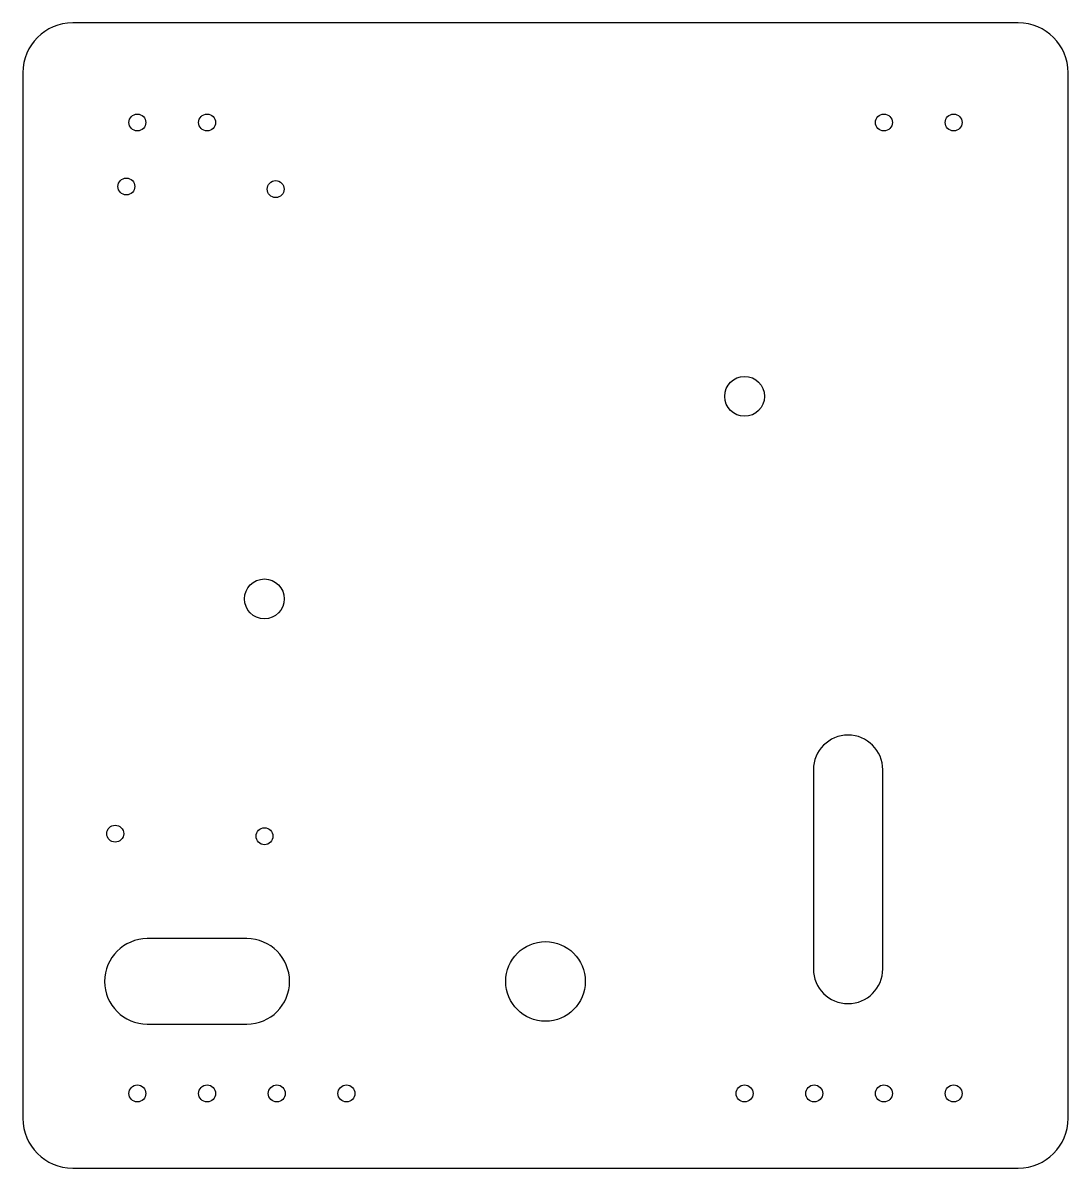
# Model space of a CAD drawing. Header units: millimetres. Extents: x 204 to 624, y 52 to 512.
import ezdxf

# ---------------------------------------------------------------- set-up
doc = ezdxf.new("R2010")
doc.units = ezdxf.units.MM
doc.header["$LTSCALE"] = 2

msp = doc.modelspace()

# ---------------------------------------------------------------- linework, layer by layer
at = {"color": 7, "linetype": 'Continuous', "lineweight": 25}
for p, q in [((604.33, 511.88), (224.33, 511.88)), ((204.33, 491.88), (204.33, 71.88)), ((624.33, 71.88), (624.33, 491.88)), ((521.98, 211.88), (521.98, 131.88)), ((549.84, 131.88), (549.84, 211.88)), ((294.33, 144.04), (254.33, 144.04)), ((254.33, 109.72), (294.33, 109.72)), ((224.33, 51.88), (604.33, 51.88))]:
    msp.add_line(p, q, dxfattribs=at)
for centre, radius in [((250.33, 471.88), 3.4), ((278.33, 471.88), 3.4), ((550.33, 471.88), 3.4), ((578.33, 471.88), 3.4), ((245.91, 446.17), 3.4), ((305.9, 445.13), 3.4), ((494.33, 361.88), 8), ((301.37, 280.51), 8), ((241.43, 186.21), 3.4), ((301.42, 185.17), 3.4), ((414.33, 126.88), 16), ((250.33, 81.88), 3.4), ((278.33, 81.88), 3.4), ((306.33, 81.88), 3.4), ((334.33, 81.88), 3.4), ((494.33, 81.88), 3.4), ((522.33, 81.88), 3.4), ((550.33, 81.88), 3.4), ((578.33, 81.88), 3.4)]:
    msp.add_circle(centre, radius, dxfattribs=at)
for centre, radius, start, end in [((224.33, 491.88), 20, 90, 180), ((604.33, 491.88), 20, 0, 90), ((535.91, 211.88), 13.93, 0, 180), ((254.33, 126.88), 17.16, 90, 270), ((294.33, 126.88), 17.16, 270, 90), ((535.91, 131.88), 13.93, 180, 0), ((224.33, 71.88), 20, 180, 270), ((604.33, 71.88), 20, 270, 0)]:
    msp.add_arc(centre, radius, start, end, dxfattribs=at)

doc.saveas('drawing.dxf')
